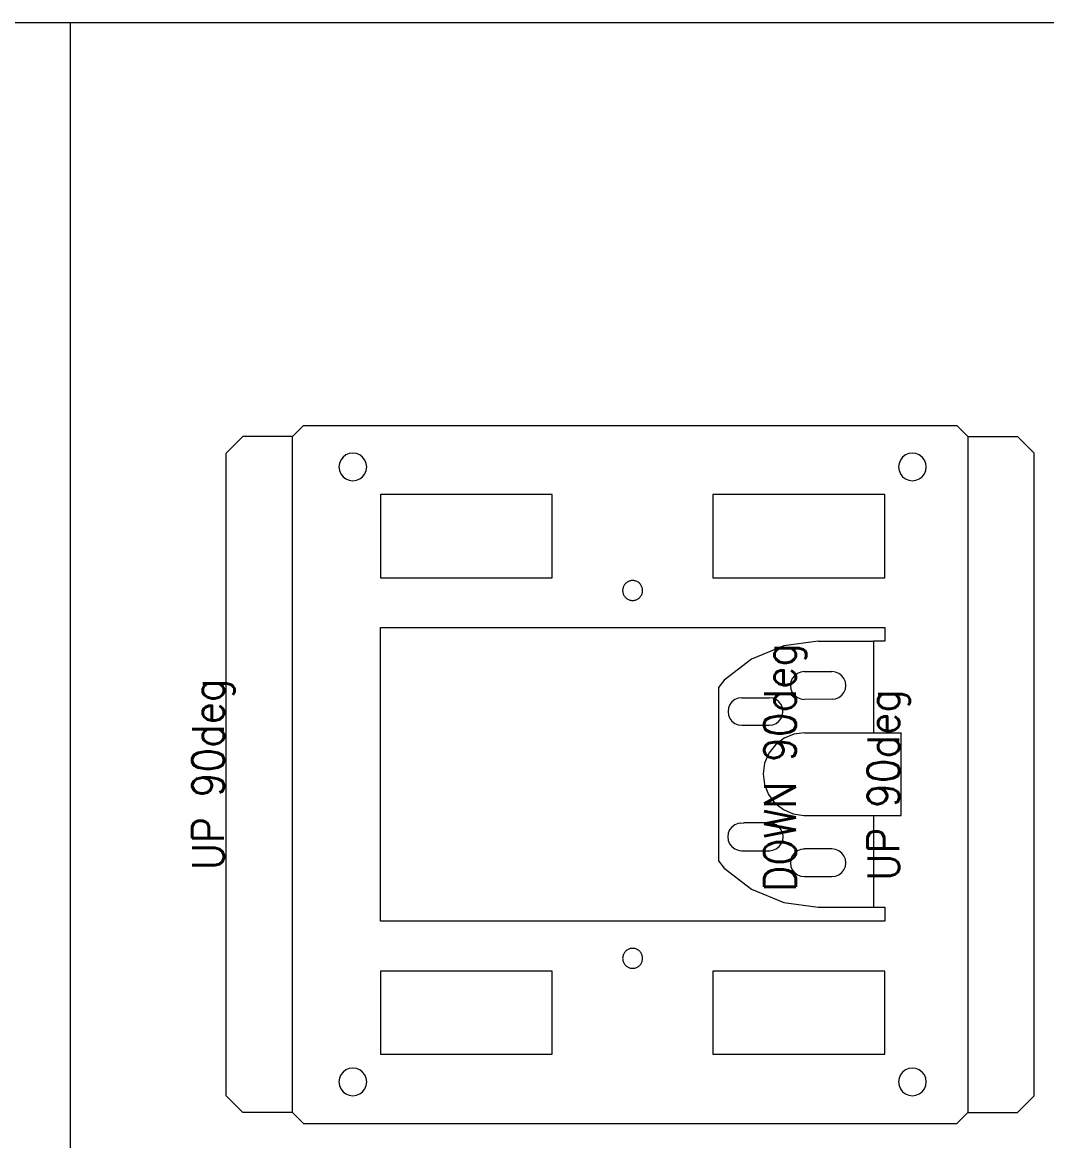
# Model space of a CAD drawing. Extents: x -144 to 2042, y -154 to 468.
# Drawn here: x 1383 to 1567.9, y 265.8 to 467.7 of the extents above; entities that cross this region are included whole.
import ezdxf

# ---------------------------------------------------------------- set-up
doc = ezdxf.new("R2010")
doc.units = 0
doc.layers.get('0').update_dxf_attribs({"linetype": 'CONTINUOUS', "lineweight": 25, "true_color": 0xffffff})
doc.layers.add('Layer0', color=7, linetype='BYLAYER', lineweight=5)
doc.styles.add('textstyle1', font='')
doc.styles.add('textstyle3', font='')
doc.styles.add('textstyle4', font='')
doc.styles.get('textstyle1').set_extended_font_data('Standard')
doc.styles.get('textstyle3').set_extended_font_data('Standard')
doc.styles.get('textstyle4').set_extended_font_data('Standard')

msp = doc.modelspace()

# ---------------------------------------------------------------- linework, layer by layer
at = {"layer": 'Layer0'}
for p, q in [((-143.91, 467.66), (1391.75, 467.66)), ((1391.75, -153.74), (1391.75, 467.66)), ((1391.75, 467.66), (2042.09, 467.66)), ((1431.8, 392.91), (1433.8, 394.91)), ((1433.8, 394.91), (1551.68, 394.91)), ((1553.68, 392.91), (1551.68, 394.91)), ((1419.8, 389.91), (1422.8, 392.91)), ((1431.8, 392.91), (1422.8, 392.91)), ((1553.68, 392.91), (1562.68, 392.91)), ((1562.68, 392.91), (1565.68, 389.91)), ((1419.8, 273.91), (1419.8, 389.91)), ((1442.04, 389.83), (1441.43, 389.58)), ((1442.68, 389.91), (1442.04, 389.83)), ((1443.33, 389.83), (1442.68, 389.91)), ((1443.93, 389.58), (1443.33, 389.83)), ((1543.04, 389.83), (1542.43, 389.58)), ((1543.68, 389.91), (1543.04, 389.83)), ((1544.33, 389.83), (1543.68, 389.91)), ((1544.93, 389.58), (1544.33, 389.83)), ((1565.68, 273.91), (1565.68, 389.91)), ((1440.27, 388.06), (1440.18, 387.41)), ((1440.52, 388.66), (1440.27, 388.06)), ((1440.92, 389.18), (1440.52, 388.66)), ((1441.43, 389.58), (1440.92, 389.18)), ((1444.45, 389.18), (1443.93, 389.58)), ((1444.85, 388.66), (1444.45, 389.18)), ((1445.1, 388.06), (1444.85, 388.66)), ((1445.18, 387.41), (1445.1, 388.06)), ((1541.27, 388.06), (1541.18, 387.41)), ((1541.52, 388.66), (1541.27, 388.06)), ((1541.92, 389.18), (1541.52, 388.66)), ((1542.43, 389.58), (1541.92, 389.18)), ((1545.45, 389.18), (1544.93, 389.58)), ((1545.85, 388.66), (1545.45, 389.18)), ((1546.1, 388.06), (1545.85, 388.66)), ((1546.18, 387.41), (1546.1, 388.06)), ((1440.18, 387.41), (1440.27, 386.76)), ((1440.27, 386.76), (1440.52, 386.16)), ((1440.52, 386.16), (1440.92, 385.64)), ((1440.92, 385.64), (1441.43, 385.25)), ((1443.93, 385.25), (1444.45, 385.64)), ((1444.45, 385.64), (1444.85, 386.16)), ((1444.85, 386.16), (1445.1, 386.76)), ((1445.1, 386.76), (1445.18, 387.41)), ((1541.18, 387.41), (1541.27, 386.76)), ((1541.27, 386.76), (1541.52, 386.16)), ((1541.52, 386.16), (1541.92, 385.64)), ((1541.92, 385.64), (1542.43, 385.25)), ((1544.93, 385.25), (1545.45, 385.64)), ((1545.45, 385.64), (1545.85, 386.16)), ((1545.85, 386.16), (1546.1, 386.76)), ((1546.1, 386.76), (1546.18, 387.41)), ((1441.43, 385.25), (1442.04, 385)), ((1442.04, 385), (1442.68, 384.91)), ((1442.68, 384.91), (1443.33, 385)), ((1443.33, 385), (1443.93, 385.25)), ((1542.43, 385.25), (1543.04, 385)), ((1543.04, 385), (1543.68, 384.91)), ((1543.68, 384.91), (1544.33, 385)), ((1544.33, 385), (1544.93, 385.25)), ((1447.68, 382.41), (1447.68, 367.41)), ((1478.68, 382.41), (1447.68, 382.41)), ((1478.68, 367.41), (1478.68, 382.41)), ((1507.68, 382.41), (1507.68, 367.41)), ((1538.68, 382.41), (1507.68, 382.41)), ((1538.68, 367.41), (1538.68, 382.41)), ((1447.68, 367.41), (1478.68, 367.41)), ((1507.68, 367.41), (1538.68, 367.41)), ((1491.42, 365.45), (1491.39, 365.31)), ((1491.45, 365.59), (1491.42, 365.45)), ((1491.49, 365.72), (1491.45, 365.59)), ((1491.54, 365.85), (1491.49, 365.72)), ((1491.61, 365.98), (1491.54, 365.85)), ((1491.68, 366.1), (1491.61, 365.98)), ((1491.76, 366.22), (1491.68, 366.1)), ((1491.85, 366.32), (1491.76, 366.22)), ((1491.95, 366.42), (1491.85, 366.32)), ((1492.06, 366.52), (1491.95, 366.42)), ((1492.17, 366.6), (1492.06, 366.52)), ((1492.29, 366.68), (1492.17, 366.6)), ((1492.42, 366.74), (1492.29, 366.68)), ((1492.55, 366.8), (1492.42, 366.74)), ((1492.68, 366.84), (1492.55, 366.8)), ((1492.82, 366.87), (1492.68, 366.84)), ((1492.96, 366.9), (1492.82, 366.87)), ((1493.1, 366.91), (1492.96, 366.9)), ((1493.24, 366.91), (1493.1, 366.91)), ((1493.38, 366.9), (1493.24, 366.91)), ((1493.52, 366.88), (1493.38, 366.9)), ((1493.66, 366.85), (1493.52, 366.88)), ((1493.8, 366.8), (1493.66, 366.85)), ((1493.93, 366.75), (1493.8, 366.8)), ((1494.05, 366.69), (1493.93, 366.75)), ((1494.17, 366.61), (1494.05, 366.69)), ((1494.29, 366.53), (1494.17, 366.61)), ((1494.4, 366.44), (1494.29, 366.53)), ((1494.5, 366.34), (1494.4, 366.44)), ((1494.59, 366.23), (1494.5, 366.34)), ((1494.67, 366.12), (1494.59, 366.23)), ((1494.75, 366), (1494.67, 366.12)), ((1494.81, 365.87), (1494.75, 366)), ((1494.87, 365.74), (1494.81, 365.87)), ((1494.91, 365.61), (1494.87, 365.74)), ((1494.95, 365.47), (1494.91, 365.61)), ((1494.97, 365.33), (1494.95, 365.47)), ((1491.39, 365.31), (1491.38, 365.17)), ((1491.38, 365.17), (1491.38, 365.03)), ((1491.38, 365.03), (1491.4, 364.89)), ((1491.4, 364.89), (1491.42, 364.75)), ((1491.42, 364.75), (1491.45, 364.61)), ((1491.45, 364.61), (1491.5, 364.48)), ((1491.5, 364.48), (1491.55, 364.35)), ((1491.55, 364.35), (1491.62, 364.22)), ((1491.62, 364.22), (1491.69, 364.1)), ((1491.69, 364.1), (1491.78, 363.99)), ((1491.78, 363.99), (1491.87, 363.88)), ((1491.87, 363.88), (1491.97, 363.78)), ((1491.97, 363.78), (1492.08, 363.69)), ((1492.08, 363.69), (1492.19, 363.61)), ((1492.19, 363.61), (1492.31, 363.53)), ((1492.31, 363.53), (1492.44, 363.47)), ((1492.44, 363.47), (1492.57, 363.42)), ((1492.57, 363.42), (1492.71, 363.38)), ((1492.71, 363.38), (1492.84, 363.34)), ((1493.41, 363.32), (1493.55, 363.35)), ((1493.55, 363.35), (1493.68, 363.38)), ((1493.68, 363.38), (1493.82, 363.43)), ((1493.82, 363.43), (1493.95, 363.48)), ((1493.95, 363.48), (1494.07, 363.55)), ((1494.07, 363.55), (1494.19, 363.62)), ((1494.19, 363.62), (1494.31, 363.7)), ((1494.31, 363.7), (1494.41, 363.8)), ((1494.41, 363.8), (1494.51, 363.9)), ((1494.51, 363.9), (1494.6, 364)), ((1494.6, 364), (1494.69, 364.12)), ((1494.69, 364.12), (1494.76, 364.24)), ((1494.76, 364.24), (1494.82, 364.37)), ((1494.82, 364.37), (1494.88, 364.5)), ((1494.88, 364.5), (1494.92, 364.63)), ((1494.92, 364.63), (1494.95, 364.77)), ((1494.95, 364.77), (1494.97, 364.91)), ((1494.98, 365.19), (1494.97, 365.33)), ((1494.97, 364.91), (1494.98, 365.05)), ((1494.98, 365.05), (1494.98, 365.19)), ((1492.84, 363.34), (1492.98, 363.32)), ((1492.98, 363.32), (1493.12, 363.31)), ((1493.12, 363.31), (1493.26, 363.31)), ((1493.26, 363.31), (1493.41, 363.32)), ((1447.68, 305.41), (1447.68, 358.41)), ((1447.68, 358.41), (1538.68, 358.41)), ((1538.68, 358.41), (1538.68, 355.96)), ((1526.67, 355.96), (1520.46, 355.14)), ((1526.67, 355.96), (1536.68, 355.96)), ((1538.68, 355.96), (1536.68, 355.96)), ((1520.46, 355.14), (1514.67, 352.74)), ((1514.67, 352.74), (1509.7, 348.93)), ((1522.4, 349.72), (1522, 349.21)), ((1522.92, 350.12), (1522.4, 349.72)), ((1523.52, 350.37), (1522.92, 350.12)), ((1524.17, 350.46), (1523.52, 350.37)), ((1524.17, 350.46), (1529.17, 350.46)), ((1529.82, 350.37), (1529.17, 350.46)), ((1530.42, 350.12), (1529.82, 350.37)), ((1530.94, 349.72), (1530.42, 350.12)), ((1531.33, 349.21), (1530.94, 349.72)), ((1509.7, 348.93), (1508.67, 347.59)), ((1508.67, 347.59), (1508.67, 316.33)), ((1521.76, 348.6), (1521.67, 347.96)), ((1521.67, 347.96), (1521.76, 347.31)), ((1522, 349.21), (1521.76, 348.6)), ((1521.76, 347.31), (1522, 346.71)), ((1531.58, 348.6), (1531.33, 349.21)), ((1531.33, 346.71), (1531.58, 347.31)), ((1531.67, 347.96), (1531.58, 348.6)), ((1531.58, 347.31), (1531.67, 347.96)), ((1511.64, 345.42), (1511.12, 345.02)), ((1512.24, 345.66), (1511.64, 345.42)), ((1512.88, 345.75), (1512.24, 345.66)), ((1512.88, 345.75), (1517.83, 345.75)), ((1518.48, 345.66), (1517.83, 345.75)), ((1519.07, 345.42), (1518.48, 345.66)), ((1519.59, 345.02), (1519.07, 345.42)), ((1522, 346.71), (1522.4, 346.19)), ((1522.4, 346.19), (1522.92, 345.79)), ((1522.92, 345.79), (1523.52, 345.54)), ((1523.52, 345.54), (1524.17, 345.46)), ((1529.23, 345.47), (1524.17, 345.46)), ((1529.23, 345.47), (1529.82, 345.54)), ((1529.82, 345.54), (1530.42, 345.79)), ((1530.42, 345.79), (1530.94, 346.19)), ((1530.94, 346.19), (1531.33, 346.71)), ((1510.48, 343.91), (1510.4, 343.27)), ((1510.4, 343.27), (1510.48, 342.63)), ((1510.73, 344.51), (1510.48, 343.91)), ((1511.12, 345.02), (1510.73, 344.51)), ((1519.98, 344.51), (1519.59, 345.02)), ((1520.23, 343.91), (1519.98, 344.51)), ((1520.31, 343.27), (1520.23, 343.91)), ((1520.23, 342.63), (1520.31, 343.27)), ((1510.48, 342.63), (1510.73, 342.03)), ((1510.73, 342.03), (1511.12, 341.52)), ((1511.12, 341.52), (1511.64, 341.12)), ((1519.07, 341.12), (1519.59, 341.52)), ((1519.59, 341.52), (1519.98, 342.03)), ((1519.98, 342.03), (1520.23, 342.63)), ((1511.64, 341.12), (1512.24, 340.88)), ((1512.24, 340.88), (1512.88, 340.79)), ((1512.88, 340.79), (1517.83, 340.79)), ((1517.83, 340.79), (1518.48, 340.88)), ((1518.48, 340.88), (1519.07, 341.12)), ((1522.31, 339.16), (1520.51, 338.43)), ((1524.23, 339.39), (1522.31, 339.16)), ((1524.23, 339.39), (1536.68, 339.39)), ((1536.68, 339.39), (1541.68, 339.39)), ((1541.68, 324.52), (1541.68, 339.39)), ((1518.96, 337.26), (1517.76, 335.73)), ((1520.51, 338.43), (1518.96, 337.26)), ((1517.76, 335.73), (1517, 333.94)), ((1517, 333.94), (1516.73, 332.02)), ((1516.73, 332.02), (1516.97, 330.09)), ((1516.97, 330.09), (1517.7, 328.29)), ((1517.7, 328.29), (1518.87, 326.74)), ((1518.87, 326.74), (1520.4, 325.55)), ((1520.4, 325.55), (1522.19, 324.79)), ((1512.21, 323.06), (1511.61, 322.81)), ((1512.6, 323.11), (1512.21, 323.06)), ((1512.6, 323.11), (1513.24, 323.14)), ((1517.86, 323.14), (1513.24, 323.14)), ((1518.5, 323.06), (1517.86, 323.14)), ((1519.11, 322.81), (1518.5, 323.06)), ((1522.19, 324.79), (1524.11, 324.52)), ((1524.11, 324.52), (1536.68, 324.52)), ((1536.68, 324.52), (1541.68, 324.52)), ((1510.44, 321.29), (1510.36, 320.64)), ((1510.69, 321.89), (1510.44, 321.29)), ((1511.09, 322.41), (1510.69, 321.89)), ((1511.61, 322.81), (1511.09, 322.41)), ((1519.62, 322.41), (1519.11, 322.81)), ((1520.02, 321.89), (1519.62, 322.41)), ((1520.27, 321.29), (1520.02, 321.89)), ((1520.36, 320.64), (1520.27, 321.29)), ((1510.36, 320.64), (1510.44, 320)), ((1510.44, 320), (1510.69, 319.39)), ((1510.69, 319.39), (1511.09, 318.88)), ((1519.62, 318.88), (1520.02, 319.39)), ((1520.02, 319.39), (1520.27, 320)), ((1520.27, 320), (1520.36, 320.64)), ((1511.09, 318.88), (1511.61, 318.48)), ((1511.61, 318.48), (1512.21, 318.23)), ((1512.21, 318.23), (1512.86, 318.14)), ((1512.86, 318.14), (1517.96, 318.14)), ((1517.96, 318.14), (1518.5, 318.23)), ((1518.5, 318.23), (1519.11, 318.48)), ((1519.11, 318.48), (1519.62, 318.88)), ((1522, 317.21), (1521.76, 316.6)), ((1522.4, 317.72), (1522, 317.21)), ((1522.92, 318.12), (1522.4, 317.72)), ((1523.52, 318.37), (1522.92, 318.12)), ((1523.96, 318.43), (1523.52, 318.37)), ((1523.96, 318.43), (1524.17, 318.46)), ((1529.17, 318.46), (1524.17, 318.46)), ((1529.82, 318.37), (1529.17, 318.46)), ((1530.42, 318.12), (1529.82, 318.37)), ((1530.94, 317.72), (1530.42, 318.12)), ((1531.33, 317.21), (1530.94, 317.72)), ((1531.58, 316.6), (1531.33, 317.21)), ((1508.67, 316.33), (1509.7, 314.99)), ((1509.7, 314.99), (1514.67, 311.17)), ((1521.76, 316.6), (1521.67, 315.96)), ((1521.67, 315.96), (1521.76, 315.31)), ((1521.76, 315.31), (1522, 314.71)), ((1531.33, 314.71), (1531.58, 315.31)), ((1531.67, 315.96), (1531.58, 316.6)), ((1531.58, 315.31), (1531.67, 315.96)), ((1522, 314.71), (1522.4, 314.19)), ((1522.4, 314.19), (1522.92, 313.79)), ((1522.92, 313.79), (1523.52, 313.54)), ((1523.52, 313.54), (1524.17, 313.46)), ((1524.17, 313.46), (1529.17, 313.46)), ((1529.17, 313.46), (1529.82, 313.54)), ((1529.82, 313.54), (1530.42, 313.79)), ((1530.42, 313.79), (1530.94, 314.19)), ((1530.94, 314.19), (1531.33, 314.71)), ((1514.67, 311.17), (1520.46, 308.77)), ((1520.46, 308.77), (1526.67, 307.96)), ((1526.67, 307.96), (1536.68, 307.96)), ((1536.68, 307.96), (1538.68, 307.96)), ((1538.68, 307.96), (1538.68, 305.41)), ((1538.68, 305.41), (1447.68, 305.41)), ((1491.39, 298.85), (1491.38, 298.71)), ((1491.41, 298.99), (1491.39, 298.85)), ((1491.43, 299.13), (1491.41, 298.99)), ((1491.47, 299.27), (1491.43, 299.13)), ((1491.52, 299.4), (1491.47, 299.27)), ((1491.58, 299.53), (1491.52, 299.4)), ((1491.65, 299.65), (1491.58, 299.53)), ((1491.73, 299.77), (1491.65, 299.65)), ((1491.81, 299.88), (1491.73, 299.77)), ((1491.91, 299.98), (1491.81, 299.88)), ((1492.01, 300.08), (1491.91, 299.98)), ((1492.13, 300.17), (1492.01, 300.08)), ((1492.24, 300.25), (1492.13, 300.17)), ((1492.37, 300.31), (1492.24, 300.25)), ((1492.49, 300.37), (1492.37, 300.31)), ((1492.63, 300.42), (1492.49, 300.37)), ((1492.76, 300.46), (1492.63, 300.42)), ((1492.9, 300.49), (1492.76, 300.46)), ((1493.04, 300.5), (1492.9, 300.49)), ((1493.18, 300.51), (1493.04, 300.5)), ((1493.32, 300.5), (1493.18, 300.51)), ((1493.46, 300.49), (1493.32, 300.5)), ((1493.6, 300.46), (1493.46, 300.49)), ((1493.74, 300.42), (1493.6, 300.46)), ((1493.87, 300.37), (1493.74, 300.42)), ((1494, 300.31), (1493.87, 300.37)), ((1494.12, 300.25), (1494, 300.31)), ((1494.24, 300.17), (1494.12, 300.25)), ((1494.35, 300.08), (1494.24, 300.17)), ((1494.46, 299.98), (1494.35, 300.08)), ((1494.55, 299.88), (1494.46, 299.98)), ((1494.64, 299.77), (1494.55, 299.88)), ((1494.72, 299.65), (1494.64, 299.77)), ((1494.79, 299.53), (1494.72, 299.65)), ((1494.85, 299.4), (1494.79, 299.53)), ((1494.89, 299.27), (1494.85, 299.4)), ((1494.93, 299.13), (1494.89, 299.27)), ((1494.96, 298.99), (1494.93, 299.13)), ((1494.98, 298.85), (1494.96, 298.99)), ((1494.98, 298.71), (1494.98, 298.85)), ((1491.38, 298.71), (1491.39, 298.57)), ((1491.39, 298.57), (1491.41, 298.43)), ((1491.41, 298.43), (1491.43, 298.29)), ((1491.43, 298.29), (1491.47, 298.15)), ((1491.47, 298.15), (1491.52, 298.02)), ((1491.52, 298.02), (1491.58, 297.89)), ((1491.58, 297.89), (1491.65, 297.77)), ((1491.65, 297.77), (1491.73, 297.65)), ((1491.73, 297.65), (1491.81, 297.54)), ((1491.81, 297.54), (1491.91, 297.44)), ((1491.91, 297.44), (1492.01, 297.34)), ((1492.01, 297.34), (1492.13, 297.25)), ((1492.13, 297.25), (1492.24, 297.18)), ((1492.24, 297.18), (1492.37, 297.11)), ((1492.37, 297.11), (1492.49, 297.05)), ((1492.49, 297.05), (1492.63, 297)), ((1492.63, 297), (1492.76, 296.96)), ((1492.76, 296.96), (1492.9, 296.93)), ((1492.9, 296.93), (1493.04, 296.92)), ((1493.04, 296.92), (1493.18, 296.91)), ((1493.18, 296.91), (1493.32, 296.92)), ((1493.32, 296.92), (1493.46, 296.93)), ((1493.46, 296.93), (1493.6, 296.96)), ((1493.6, 296.96), (1493.74, 297)), ((1493.74, 297), (1493.87, 297.05)), ((1493.87, 297.05), (1494, 297.11)), ((1494, 297.11), (1494.12, 297.18)), ((1494.12, 297.18), (1494.24, 297.25)), ((1494.24, 297.25), (1494.35, 297.34)), ((1494.35, 297.34), (1494.46, 297.44)), ((1494.46, 297.44), (1494.55, 297.54)), ((1494.55, 297.54), (1494.64, 297.65)), ((1494.64, 297.65), (1494.72, 297.77)), ((1494.72, 297.77), (1494.79, 297.89)), ((1494.79, 297.89), (1494.85, 298.02)), ((1494.85, 298.02), (1494.89, 298.15)), ((1494.89, 298.15), (1494.93, 298.29)), ((1494.93, 298.29), (1494.96, 298.43)), ((1494.96, 298.43), (1494.98, 298.57)), ((1494.98, 298.57), (1494.98, 298.71)), ((1447.68, 296.41), (1447.68, 281.41)), ((1478.68, 296.41), (1447.68, 296.41)), ((1478.68, 281.41), (1478.68, 296.41)), ((1507.68, 296.41), (1507.68, 281.41)), ((1538.68, 296.41), (1507.68, 296.41)), ((1538.68, 281.41), (1538.68, 296.41)), ((1447.68, 281.41), (1478.68, 281.41)), ((1507.68, 281.41), (1538.68, 281.41)), ((1441.43, 278.58), (1440.92, 278.18)), ((1442.04, 278.83), (1441.43, 278.58)), ((1442.68, 278.91), (1442.04, 278.83)), ((1443.33, 278.83), (1442.68, 278.91)), ((1443.93, 278.58), (1443.33, 278.83)), ((1444.45, 278.18), (1443.93, 278.58)), ((1542.43, 278.58), (1541.92, 278.18)), ((1543.04, 278.83), (1542.43, 278.58)), ((1543.68, 278.91), (1543.04, 278.83)), ((1544.33, 278.83), (1543.68, 278.91)), ((1544.93, 278.58), (1544.33, 278.83)), ((1545.45, 278.18), (1544.93, 278.58)), ((1440.27, 277.06), (1440.18, 276.41)), ((1440.52, 277.66), (1440.27, 277.06)), ((1440.92, 278.18), (1440.52, 277.66)), ((1444.85, 277.66), (1444.45, 278.18)), ((1445.1, 277.06), (1444.85, 277.66)), ((1445.18, 276.41), (1445.1, 277.06)), ((1541.27, 277.06), (1541.18, 276.41)), ((1541.52, 277.66), (1541.27, 277.06)), ((1541.92, 278.18), (1541.52, 277.66)), ((1545.85, 277.66), (1545.45, 278.18)), ((1546.1, 277.06), (1545.85, 277.66)), ((1546.18, 276.41), (1546.1, 277.06)), ((1440.18, 276.41), (1440.27, 275.76)), ((1440.27, 275.76), (1440.52, 275.16)), ((1440.52, 275.16), (1440.92, 274.64)), ((1440.92, 274.64), (1441.43, 274.25)), ((1443.93, 274.25), (1444.45, 274.64)), ((1444.45, 274.64), (1444.85, 275.16)), ((1444.85, 275.16), (1445.1, 275.76)), ((1445.1, 275.76), (1445.18, 276.41)), ((1541.18, 276.41), (1541.27, 275.76)), ((1541.27, 275.76), (1541.52, 275.16)), ((1541.52, 275.16), (1541.92, 274.64)), ((1541.92, 274.64), (1542.43, 274.25)), ((1544.93, 274.25), (1545.45, 274.64)), ((1545.45, 274.64), (1545.85, 275.16)), ((1545.85, 275.16), (1546.1, 275.76)), ((1546.1, 275.76), (1546.18, 276.41)), ((1419.8, 273.91), (1422.8, 270.91)), ((1441.43, 274.25), (1442.04, 274)), ((1442.04, 274), (1442.68, 273.91)), ((1442.68, 273.91), (1443.33, 274)), ((1443.33, 274), (1443.93, 274.25)), ((1542.43, 274.25), (1543.04, 274)), ((1543.04, 274), (1543.68, 273.91)), ((1543.68, 273.91), (1544.33, 274)), ((1544.33, 274), (1544.93, 274.25)), ((1562.68, 270.91), (1565.68, 273.91)), ((1431.8, 270.91), (1422.8, 270.91)), ((1431.8, 270.91), (1433.8, 268.91)), ((1551.68, 268.91), (1553.68, 270.91)), ((1553.68, 270.91), (1562.68, 270.91)), ((1433.8, 268.91), (1551.68, 268.91))]:
    msp.add_line(p, q, dxfattribs=at)
at = {"layer": 'Layer0', "color": 2, "true_color": 0xffff00}
for p, q in [((1431.8, 270.91), (1431.8, 392.91)), ((1553.68, 392.91), (1553.68, 350.1)), ((1536.68, 355.96), (1536.68, 339.39)), ((1553.68, 350.1), (1553.68, 270.91)), ((1536.68, 324.52), (1536.68, 307.96))]:
    msp.add_line(p, q, dxfattribs=at)

# ---------------------------------------------------------------- texts
at = {"char_height": 20, "attachment_point": 2, "rotation": 90}
for s, insert, style in [('\\H5.71429;DOWN 90deg', (1516.9, 333.17), 'textstyle1'), ('\\H5.71429;UP 90deg', (1413.7, 331.91), 'textstyle4'), ('\\H5.71429;UP 90deg', (1535.59, 330), 'textstyle3')]:
    msp.add_mtext(s, dxfattribs=dict(at, insert=insert, style=style))

doc.saveas('drawing.dxf')
